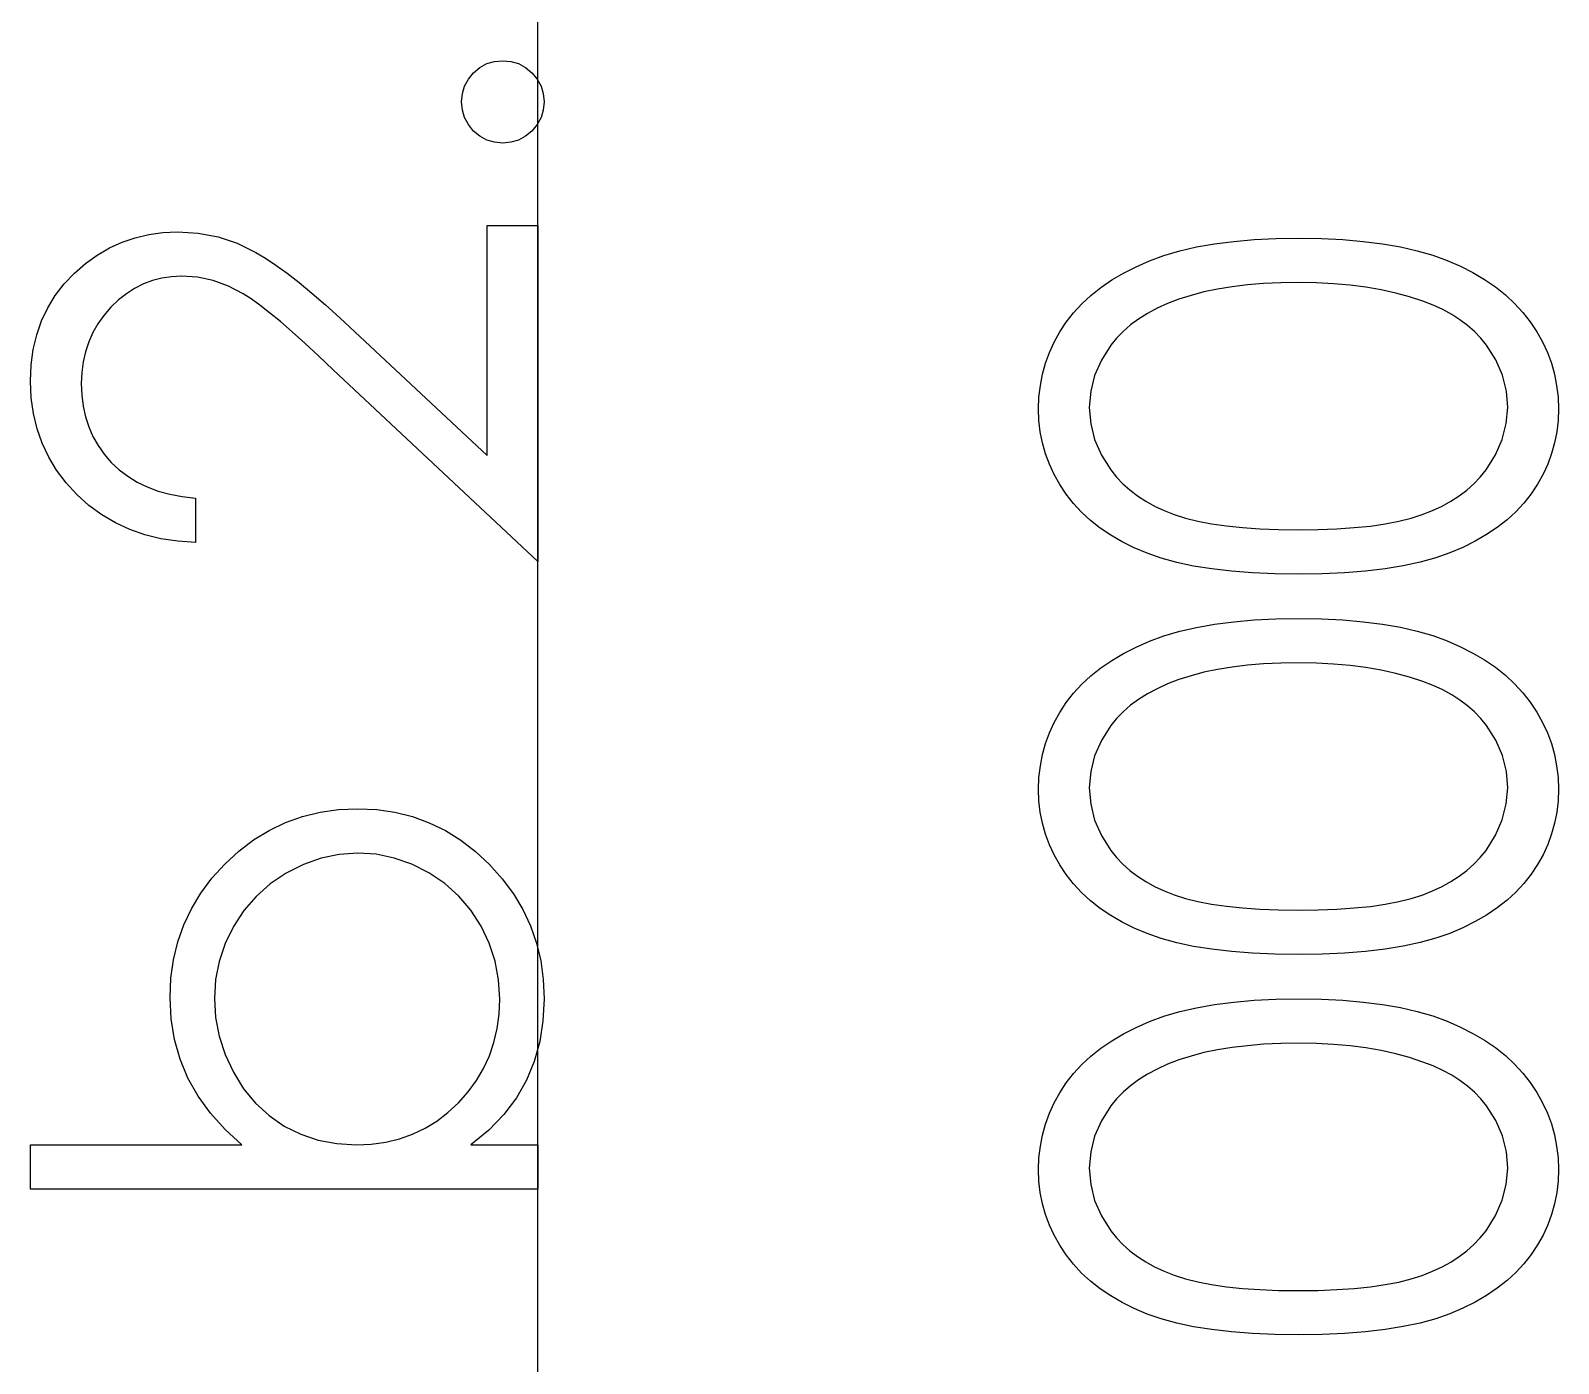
# Model space of a CAD drawing. Header units: millimetres. Extents: x -492 to -44, y 143 to 452.
# Drawn here: x -390.24 to -380.97, y 242.84 to 250.93 of the extents above; entities that cross this region are included whole.
import ezdxf

# ---------------------------------------------------------------- set-up
doc = ezdxf.new("R2010")
doc.units = ezdxf.units.MM

msp = doc.modelspace()

# ---------------------------------------------------------------- linework, layer by layer
at = {"color": 7, "linetype": 'Continuous'}
msp.add_line((-387.1611, 164.0557), (-387.1611, 293.2478), dxfattribs=at)
at = {"color": 7, "linetype": 'Continuous', "flags": 128}
for points in [[(-387.6226, 250.498), (-387.6178, 250.5479), (-387.6046, 250.5942), (-387.5817, 250.6362), (-387.5499, 250.6747), (-387.5114, 250.7065), (-387.4694, 250.73), (-387.4231, 250.7432), (-387.3726, 250.748), (-387.3726, 250.748), (-387.3233, 250.7432), (-387.2771, 250.73), (-387.235, 250.7065), (-387.1965, 250.6747), (-387.1641, 250.6362), (-387.1412, 250.5942), (-387.1274, 250.5479), (-387.1226, 250.498), (-387.1226, 250.498), (-387.1274, 250.4481), (-387.1412, 250.4025), (-387.1641, 250.3598), (-387.1965, 250.3213), (-387.235, 250.2895), (-387.2771, 250.2666), (-387.3233, 250.2528), (-387.3726, 250.248), (-387.3726, 250.248), (-387.4231, 250.2528), (-387.4694, 250.2666), (-387.5114, 250.2895), (-387.5499, 250.3213), (-387.5817, 250.3598), (-387.6046, 250.4025), (-387.6178, 250.4481), (-387.6226, 250.498)], [(-389.2379, 248.0942), (-389.238, 247.8249), (-389.238, 247.8249), (-389.345, 247.8321), (-389.4471, 247.8478), (-389.5439, 247.8712), (-389.6364, 247.9037), (-389.7236, 247.9439), (-389.8065, 247.9926), (-389.884, 248.0497), (-389.9567, 248.1152), (-390.0228, 248.1867), (-390.0799, 248.263), (-390.128, 248.343), (-390.1677, 248.4265), (-390.1983, 248.5148), (-390.2206, 248.6068), (-390.2338, 248.7029), (-390.238, 248.8033), (-390.238, 248.8033), (-390.2338, 248.9019), (-390.2212, 248.9962), (-390.2007, 249.0851), (-390.1713, 249.1699), (-390.134, 249.2492), (-390.0883, 249.3237), (-390.0349, 249.394), (-389.9724, 249.4589), (-389.9045, 249.5178), (-389.8335, 249.5683), (-389.7596, 249.6116), (-389.6827, 249.647), (-389.6034, 249.6741), (-389.5204, 249.6939), (-389.4351, 249.7053), (-389.3462, 249.7095), (-389.3462, 249.7095), (-389.2212, 249.7017), (-389.1004, 249.6783), (-388.9838, 249.6398), (-388.8708, 249.5851), (-388.8131, 249.5503), (-388.75, 249.5082), (-388.6821, 249.4589), (-388.6094, 249.4025), (-388.5319, 249.3381), (-388.4495, 249.2672), (-388.3624, 249.1885), (-388.2698, 249.1026), (-388.2698, 249.1026), (-387.4688, 248.352), (-387.4688, 248.352), (-387.4688, 249.748), (-387.4688, 249.748), (-387.1611, 249.748), (-387.1611, 249.748), (-387.1611, 247.7095), (-387.1611, 247.7095), (-388.4027, 248.873), (-388.4027, 248.873), (-388.4916, 248.9577), (-388.5745, 249.0347), (-388.6515, 249.1038), (-388.7224, 249.1651), (-388.7879, 249.2186), (-388.8468, 249.2648), (-388.9002, 249.3027), (-388.9477, 249.3333), (-389.0379, 249.3802), (-389.1304, 249.4139), (-389.2248, 249.4337), (-389.3221, 249.4403), (-389.3221, 249.4403), (-389.3834, 249.4373), (-389.4423, 249.4283), (-389.4988, 249.4139), (-389.5535, 249.3934), (-389.6064, 249.3664), (-389.6563, 249.3339), (-389.7043, 249.2961), (-389.7506, 249.2516), (-389.7927, 249.2029), (-389.8293, 249.1519), (-389.86, 249.0984), (-389.8852, 249.0419), (-389.9051, 248.9824), (-389.9189, 248.9211), (-389.9273, 248.8568), (-389.9303, 248.7895), (-389.9303, 248.7895), (-389.9273, 248.7192), (-389.9189, 248.6519), (-389.9051, 248.5875), (-389.8846, 248.5263), (-389.8594, 248.468), (-389.8281, 248.4127), (-389.7915, 248.3604), (-389.7488, 248.3111), (-389.7007, 248.266), (-389.6484, 248.2264), (-389.5914, 248.1915), (-389.5301, 248.1615), (-389.464, 248.1368), (-389.393, 248.1176), (-389.3179, 248.1032), (-389.238, 248.0942)], [(-382.5443, 247.6326), (-382.6887, 247.6344), (-382.8245, 247.6404), (-382.9525, 247.6506), (-383.0715, 247.6645), (-383.1821, 247.6819), (-383.2843, 247.7041), (-383.378, 247.73), (-383.4633, 247.7594), (-383.5421, 247.7925), (-383.616, 247.8291), (-383.6845, 247.8694), (-383.7488, 247.9127), (-383.8077, 247.9589), (-383.8618, 248.0082), (-383.9111, 248.0611), (-383.9555, 248.1176), (-383.9946, 248.1765), (-384.0289, 248.2372), (-384.0571, 248.2991), (-384.0805, 248.3634), (-384.0992, 248.4289), (-384.1124, 248.4962), (-384.1202, 248.5647), (-384.1226, 248.6356), (-384.1226, 248.6356), (-384.1202, 248.7071), (-384.1118, 248.7775), (-384.0992, 248.8454), (-384.0805, 248.9121), (-384.0571, 248.977), (-384.0277, 249.0401), (-383.994, 249.102), (-383.9543, 249.1615), (-383.9099, 249.2186), (-383.8594, 249.2732), (-383.8047, 249.3243), (-383.744, 249.3724), (-383.6785, 249.4175), (-383.607, 249.4595), (-383.5313, 249.498), (-383.4495, 249.5341), (-383.3618, 249.5659), (-383.2662, 249.5942), (-383.1641, 249.6176), (-383.0547, 249.6368), (-382.9381, 249.6519), (-382.8137, 249.6627), (-382.6827, 249.6687), (-382.5445, 249.6711), (-382.5445, 249.6711), (-382.4069, 249.6687), (-382.2758, 249.6627), (-382.1527, 249.6519), (-382.0367, 249.6374), (-381.9279, 249.6182), (-381.8257, 249.5948), (-381.7314, 249.5677), (-381.6442, 249.5359), (-381.5631, 249.5004), (-381.4874, 249.4619), (-381.4165, 249.4205), (-381.3504, 249.3754), (-381.2903, 249.3273), (-381.235, 249.2756), (-381.1845, 249.221), (-381.1394, 249.1633), (-381.0992, 249.1032), (-381.0649, 249.0413), (-381.0355, 248.9776), (-381.0114, 248.9127), (-380.9928, 248.846), (-380.9796, 248.7775), (-380.9712, 248.7071), (-380.9688, 248.6356), (-380.9688, 248.6356), (-380.9712, 248.5647), (-380.979, 248.4962), (-380.9922, 248.4289), (-381.0102, 248.364), (-381.0331, 248.3003), (-381.0619, 248.2384), (-381.0956, 248.1783), (-381.134, 248.12), (-381.1779, 248.0641), (-381.2266, 248.0112), (-381.2807, 247.9619), (-381.3402, 247.9157), (-381.4045, 247.8724), (-381.4736, 247.8321), (-381.5481, 247.7949), (-381.6274, 247.7612), (-381.7133, 247.7312), (-381.8077, 247.7047), (-381.9099, 247.6831), (-382.0204, 247.6651), (-382.1394, 247.6506), (-382.2662, 247.6404), (-382.4015, 247.6344), (-382.5445, 247.6326)], [(-382.5455, 247.9019), (-382.4255, 247.9031), (-382.3125, 247.9079), (-382.2073, 247.9151), (-382.1094, 247.9247), (-382.0192, 247.9379), (-381.9369, 247.9535), (-381.8618, 247.9722), (-381.7945, 247.9938), (-381.7326, 248.0184), (-381.6749, 248.0455), (-381.6208, 248.0749), (-381.5703, 248.1074), (-381.524, 248.1428), (-381.4814, 248.1807), (-381.4429, 248.2216), (-381.4081, 248.2648), (-381.3504, 248.3562), (-381.3095, 248.4499), (-381.2849, 248.5461), (-381.2765, 248.6446), (-381.2765, 248.6446), (-381.2843, 248.7438), (-381.3083, 248.84), (-381.3486, 248.9325), (-381.4051, 249.022), (-381.4393, 249.0647), (-381.4772, 249.1044), (-381.5198, 249.1416), (-381.5661, 249.1765), (-381.616, 249.2083), (-381.6707, 249.2378), (-381.729, 249.2642), (-381.7915, 249.2883), (-381.7915, 249.2883), (-381.872, 249.3147), (-381.9561, 249.3381), (-382.0445, 249.3574), (-382.1364, 249.3736), (-382.2326, 249.3856), (-382.3329, 249.3946), (-382.4375, 249.4), (-382.5457, 249.4019), (-382.5457, 249.4019), (-382.6539, 249.4), (-382.7572, 249.3958), (-382.8552, 249.3874), (-382.9483, 249.3766), (-383.0367, 249.3622), (-383.1196, 249.3454), (-383.1977, 249.3243), (-383.271, 249.3009), (-383.3396, 249.2744), (-383.4027, 249.2456), (-383.4615, 249.2144), (-383.5156, 249.1807), (-383.5649, 249.1446), (-383.6094, 249.1056), (-383.6496, 249.0647), (-383.6845, 249.0214), (-383.7416, 248.9307), (-383.7825, 248.8381), (-383.8065, 248.7426), (-383.8149, 248.6446), (-383.8149, 248.6446), (-383.8065, 248.5455), (-383.7825, 248.4487), (-383.7416, 248.3556), (-383.6845, 248.2648), (-383.6496, 248.2216), (-383.6112, 248.1813), (-383.5691, 248.1434), (-383.5228, 248.1086), (-383.4724, 248.0761), (-383.4189, 248.0461), (-383.3612, 248.019), (-383.2993, 247.9944), (-383.232, 247.9728), (-383.1569, 247.9541), (-383.0739, 247.9379), (-382.9832, 247.9253), (-382.8852, 247.9151), (-382.7801, 247.9079), (-382.6665, 247.9031), (-382.5457, 247.9019)], [(-382.5443, 245.3249), (-382.6887, 245.3267), (-382.8245, 245.3327), (-382.9525, 245.343), (-383.0715, 245.3568), (-383.1821, 245.3742), (-383.2843, 245.3964), (-383.378, 245.4223), (-383.4633, 245.4517), (-383.5421, 245.4848), (-383.616, 245.5214), (-383.6845, 245.5617), (-383.7488, 245.605), (-383.8077, 245.6513), (-383.8618, 245.7005), (-383.9111, 245.7534), (-383.9555, 245.8099), (-383.9946, 245.8688), (-384.0289, 245.9295), (-384.0571, 245.9914), (-384.0805, 246.0557), (-384.0992, 246.1212), (-384.1124, 246.1885), (-384.1202, 246.257), (-384.1226, 246.3279), (-384.1226, 246.3279), (-384.1202, 246.3994), (-384.1118, 246.4698), (-384.0992, 246.5377), (-384.0805, 246.6044), (-384.0571, 246.6693), (-384.0277, 246.7324), (-383.994, 246.7943), (-383.9543, 246.8538), (-383.9099, 246.9109), (-383.8594, 246.9656), (-383.8047, 247.0166), (-383.744, 247.0647), (-383.6785, 247.1098), (-383.607, 247.1519), (-383.5313, 247.1903), (-383.4495, 247.2264), (-383.3618, 247.2582), (-383.2662, 247.2865), (-383.1641, 247.3099), (-383.0547, 247.3291), (-382.9381, 247.3442), (-382.8137, 247.355), (-382.6827, 247.361), (-382.5445, 247.3634), (-382.5445, 247.3634), (-382.4069, 247.361), (-382.2758, 247.355), (-382.1527, 247.3442), (-382.0367, 247.3297), (-381.9279, 247.3105), (-381.8257, 247.2871), (-381.7314, 247.26), (-381.6442, 247.2282), (-381.5631, 247.1927), (-381.4874, 247.1543), (-381.4165, 247.1128), (-381.3504, 247.0677), (-381.2903, 247.0196), (-381.235, 246.968), (-381.1845, 246.9133), (-381.1394, 246.8556), (-381.0992, 246.7955), (-381.0649, 246.7336), (-381.0355, 246.6699), (-381.0114, 246.605), (-380.9928, 246.5383), (-380.9796, 246.4698), (-380.9712, 246.3994), (-380.9688, 246.3279), (-380.9688, 246.3279), (-380.9712, 246.257), (-380.979, 246.1885), (-380.9922, 246.1212), (-381.0102, 246.0563), (-381.0331, 245.9926), (-381.0619, 245.9307), (-381.0956, 245.8706), (-381.134, 245.8123), (-381.1779, 245.7564), (-381.2266, 245.7035), (-381.2807, 245.6543), (-381.3402, 245.608), (-381.4045, 245.5647), (-381.4736, 245.5244), (-381.5481, 245.4872), (-381.6274, 245.4535), (-381.7133, 245.4235), (-381.8077, 245.397), (-381.9099, 245.3754), (-382.0204, 245.3574), (-382.1394, 245.343), (-382.2662, 245.3327), (-382.4015, 245.3267), (-382.5445, 245.3249)], [(-382.5455, 245.5942), (-382.4255, 245.5954), (-382.3125, 245.6002), (-382.2073, 245.6074), (-382.1094, 245.617), (-382.0192, 245.6302), (-381.9369, 245.6458), (-381.8618, 245.6645), (-381.7945, 245.6861), (-381.7326, 245.7107), (-381.6749, 245.7378), (-381.6208, 245.7672), (-381.5703, 245.7997), (-381.524, 245.8351), (-381.4814, 245.873), (-381.4429, 245.9139), (-381.4081, 245.9571), (-381.3504, 246.0485), (-381.3095, 246.1422), (-381.2849, 246.2384), (-381.2765, 246.3369), (-381.2765, 246.3369), (-381.2843, 246.4361), (-381.3083, 246.5323), (-381.3486, 246.6248), (-381.4051, 246.7144), (-381.4393, 246.757), (-381.4772, 246.7967), (-381.5198, 246.8339), (-381.5661, 246.8688), (-381.616, 246.9006), (-381.6707, 246.9301), (-381.729, 246.9565), (-381.7915, 246.9806), (-381.7915, 246.9806), (-381.872, 247.007), (-381.9561, 247.0305), (-382.0445, 247.0497), (-382.1364, 247.0659), (-382.2326, 247.0779), (-382.3329, 247.0869), (-382.4375, 247.0924), (-382.5457, 247.0942), (-382.5457, 247.0942), (-382.6539, 247.0924), (-382.7572, 247.0881), (-382.8552, 247.0797), (-382.9483, 247.0689), (-383.0367, 247.0545), (-383.1196, 247.0377), (-383.1977, 247.0166), (-383.271, 246.9932), (-383.3396, 246.9668), (-383.4027, 246.9379), (-383.4615, 246.9067), (-383.5156, 246.873), (-383.5649, 246.8369), (-383.6094, 246.7979), (-383.6496, 246.757), (-383.6845, 246.7138), (-383.7416, 246.623), (-383.7825, 246.5305), (-383.8065, 246.4349), (-383.8149, 246.3369), (-383.8149, 246.3369), (-383.8065, 246.2378), (-383.7825, 246.141), (-383.7416, 246.0479), (-383.6845, 245.9571), (-383.6496, 245.9139), (-383.6112, 245.8736), (-383.5691, 245.8357), (-383.5228, 245.8009), (-383.4724, 245.7684), (-383.4189, 245.7384), (-383.3612, 245.7113), (-383.2993, 245.6867), (-383.232, 245.6651), (-383.1569, 245.6464), (-383.0739, 245.6302), (-382.9832, 245.6176), (-382.8852, 245.6074), (-382.7801, 245.6002), (-382.6665, 245.5954), (-382.5457, 245.5942)], [(-387.161, 243.9019), (-390.238, 243.9019), (-390.238, 243.9019), (-390.238, 244.1711), (-390.238, 244.1711), (-388.9555, 244.1711), (-388.9555, 244.1711), (-389.0583, 244.2642), (-389.1466, 244.3622), (-389.2218, 244.4662), (-389.2831, 244.5749), (-389.3305, 244.6897), (-389.3648, 244.8093), (-389.3852, 244.9349), (-389.3918, 245.0653), (-389.3918, 245.0653), (-389.3864, 245.1813), (-389.3708, 245.2937), (-389.345, 245.4013), (-389.3089, 245.5046), (-389.262, 245.6032), (-389.2049, 245.6981), (-389.1376, 245.7883), (-389.0595, 245.8742), (-388.9742, 245.9529), (-388.8846, 246.0208), (-388.7903, 246.0785), (-388.6917, 246.126), (-388.589, 246.1627), (-388.4814, 246.1885), (-388.3696, 246.2041), (-388.253, 246.2095), (-388.253, 246.2095), (-388.1382, 246.2041), (-388.0277, 246.1885), (-387.9213, 246.1621), (-387.8191, 246.1248), (-387.7212, 246.0773), (-387.628, 246.019), (-387.5385, 245.9505), (-387.4537, 245.8712), (-387.3762, 245.7847), (-387.3089, 245.6933), (-387.2518, 245.5984), (-387.2055, 245.4986), (-387.1689, 245.3946), (-387.143, 245.2865), (-387.128, 245.1735), (-387.1226, 245.0569), (-387.1226, 245.0569), (-387.1292, 244.9235), (-387.149, 244.7967), (-387.1827, 244.6765), (-387.229, 244.5623), (-387.2897, 244.4547), (-387.3666, 244.3538), (-387.4585, 244.2594), (-387.5667, 244.1711), (-387.5667, 244.1711), (-387.1611, 244.1711), (-387.1611, 244.1711), (-387.1611, 243.9019)], [(-387.3918, 245.0545), (-387.399, 245.1723), (-387.4201, 245.2853), (-387.4555, 245.3934), (-387.5048, 245.4974), (-387.5667, 245.5936), (-387.6406, 245.6795), (-387.7254, 245.7552), (-387.8221, 245.8201), (-387.9255, 245.873), (-388.0319, 245.9103), (-388.1406, 245.9331), (-388.253, 245.9403), (-388.253, 245.9403), (-388.3654, 245.9325), (-388.4754, 245.9103), (-388.5823, 245.8718), (-388.6869, 245.8189), (-388.7843, 245.7534), (-388.8702, 245.6777), (-388.9447, 245.5912), (-389.0078, 245.4944), (-389.0583, 245.391), (-389.0938, 245.2835), (-389.1154, 245.1729), (-389.1226, 245.0587), (-389.1226, 245.0587), (-389.1154, 244.9421), (-389.0938, 244.8291), (-389.0583, 244.7186), (-389.0078, 244.611), (-388.9453, 244.5112), (-388.8732, 244.4235), (-388.7909, 244.3478), (-388.6989, 244.2847), (-388.5986, 244.2348), (-388.4922, 244.1993), (-388.3798, 244.1783), (-388.2614, 244.1711), (-388.2614, 244.1711), (-388.1707, 244.1753), (-388.0835, 244.1873), (-388, 244.2071), (-387.9207, 244.2348), (-387.845, 244.2708), (-387.7734, 244.3147), (-387.7055, 244.3664), (-387.6412, 244.4259), (-387.5829, 244.4914), (-387.5319, 244.5611), (-387.4892, 244.6338), (-387.4543, 244.7107), (-387.4267, 244.7913), (-387.4075, 244.8754), (-387.3954, 244.9631), (-387.3918, 245.0545)], [(-382.5443, 243.0172), (-382.6887, 243.019), (-382.8245, 243.025), (-382.9525, 243.0353), (-383.0715, 243.0491), (-383.1821, 243.0665), (-383.2843, 243.0888), (-383.378, 243.1146), (-383.4633, 243.144), (-383.5421, 243.1771), (-383.616, 243.2138), (-383.6845, 243.254), (-383.7488, 243.2973), (-383.8077, 243.3436), (-383.8618, 243.3928), (-383.9111, 243.4457), (-383.9555, 243.5022), (-383.9946, 243.5611), (-384.0289, 243.6218), (-384.0571, 243.6837), (-384.0805, 243.748), (-384.0992, 243.8135), (-384.1124, 243.8808), (-384.1202, 243.9493), (-384.1226, 244.0202), (-384.1226, 244.0202), (-384.1202, 244.0918), (-384.1118, 244.1621), (-384.0992, 244.23), (-384.0805, 244.2967), (-384.0571, 244.3616), (-384.0277, 244.4247), (-383.994, 244.4866), (-383.9543, 244.5461), (-383.9099, 244.6032), (-383.8594, 244.6579), (-383.8047, 244.7089), (-383.744, 244.757), (-383.6785, 244.8021), (-383.607, 244.8442), (-383.5313, 244.8826), (-383.4495, 244.9187), (-383.3618, 244.9505), (-383.2662, 244.9788), (-383.1641, 245.0022), (-383.0547, 245.0214), (-382.9381, 245.0365), (-382.8137, 245.0473), (-382.6827, 245.0533), (-382.5445, 245.0557), (-382.5445, 245.0557), (-382.4069, 245.0533), (-382.2758, 245.0473), (-382.1527, 245.0365), (-382.0367, 245.022), (-381.9279, 245.0028), (-381.8257, 244.9794), (-381.7314, 244.9523), (-381.6442, 244.9205), (-381.5631, 244.885), (-381.4874, 244.8466), (-381.4165, 244.8051), (-381.3504, 244.76), (-381.2903, 244.7119), (-381.235, 244.6603), (-381.1845, 244.6056), (-381.1394, 244.5479), (-381.0992, 244.4878), (-381.0649, 244.4259), (-381.0355, 244.3622), (-381.0114, 244.2973), (-380.9928, 244.2306), (-380.9796, 244.1621), (-380.9712, 244.0918), (-380.9688, 244.0202), (-380.9688, 244.0202), (-380.9712, 243.9493), (-380.979, 243.8808), (-380.9922, 243.8135), (-381.0102, 243.7486), (-381.0331, 243.6849), (-381.0619, 243.623), (-381.0956, 243.5629), (-381.134, 243.5046), (-381.1779, 243.4487), (-381.2266, 243.3958), (-381.2807, 243.3466), (-381.3402, 243.3003), (-381.4045, 243.257), (-381.4736, 243.2168), (-381.5481, 243.1795), (-381.6274, 243.1458), (-381.7133, 243.1158), (-381.8077, 243.0894), (-381.9099, 243.0677), (-382.0204, 243.0497), (-382.1394, 243.0353), (-382.2662, 243.025), (-382.4015, 243.019), (-382.5445, 243.0172)], [(-382.5455, 243.2865), (-382.4255, 243.2877), (-382.3125, 243.2925), (-382.2073, 243.2997), (-382.1094, 243.3093), (-382.0192, 243.3225), (-381.9369, 243.3381), (-381.8618, 243.3568), (-381.7945, 243.3784), (-381.7326, 243.4031), (-381.6749, 243.4301), (-381.6208, 243.4595), (-381.5703, 243.492), (-381.524, 243.5275), (-381.4814, 243.5653), (-381.4429, 243.6062), (-381.4081, 243.6494), (-381.3504, 243.7408), (-381.3095, 243.8345), (-381.2849, 243.9307), (-381.2765, 244.0293), (-381.2765, 244.0293), (-381.2843, 244.1284), (-381.3083, 244.2246), (-381.3486, 244.3171), (-381.4051, 244.4067), (-381.4393, 244.4493), (-381.4772, 244.489), (-381.5198, 244.5263), (-381.5661, 244.5611), (-381.616, 244.593), (-381.6707, 244.6224), (-381.729, 244.6488), (-381.7915, 244.6729), (-381.7915, 244.6729), (-381.872, 244.6993), (-381.9561, 244.7228), (-382.0445, 244.742), (-382.1364, 244.7582), (-382.2326, 244.7702), (-382.3329, 244.7793), (-382.4375, 244.7847), (-382.5457, 244.7865), (-382.5457, 244.7865), (-382.6539, 244.7847), (-382.7572, 244.7805), (-382.8552, 244.772), (-382.9483, 244.7612), (-383.0367, 244.7468), (-383.1196, 244.73), (-383.1977, 244.7089), (-383.271, 244.6855), (-383.3396, 244.6591), (-383.4027, 244.6302), (-383.4615, 244.599), (-383.5156, 244.5653), (-383.5649, 244.5293), (-383.6094, 244.4902), (-383.6496, 244.4493), (-383.6845, 244.4061), (-383.7416, 244.3153), (-383.7825, 244.2228), (-383.8065, 244.1272), (-383.8149, 244.0293), (-383.8149, 244.0293), (-383.8065, 243.9301), (-383.7825, 243.8333), (-383.7416, 243.7402), (-383.6845, 243.6494), (-383.6496, 243.6062), (-383.6112, 243.5659), (-383.5691, 243.5281), (-383.5228, 243.4932), (-383.4724, 243.4607), (-383.4189, 243.4307), (-383.3612, 243.4037), (-383.2993, 243.379), (-383.232, 243.3574), (-383.1569, 243.3388), (-383.0739, 243.3225), (-382.9832, 243.3099), (-382.8852, 243.2997), (-382.7801, 243.2925), (-382.6665, 243.2877), (-382.5457, 243.2865)]]:
    msp.add_lwpolyline(points, dxfattribs=at)

doc.saveas('drawing.dxf')
